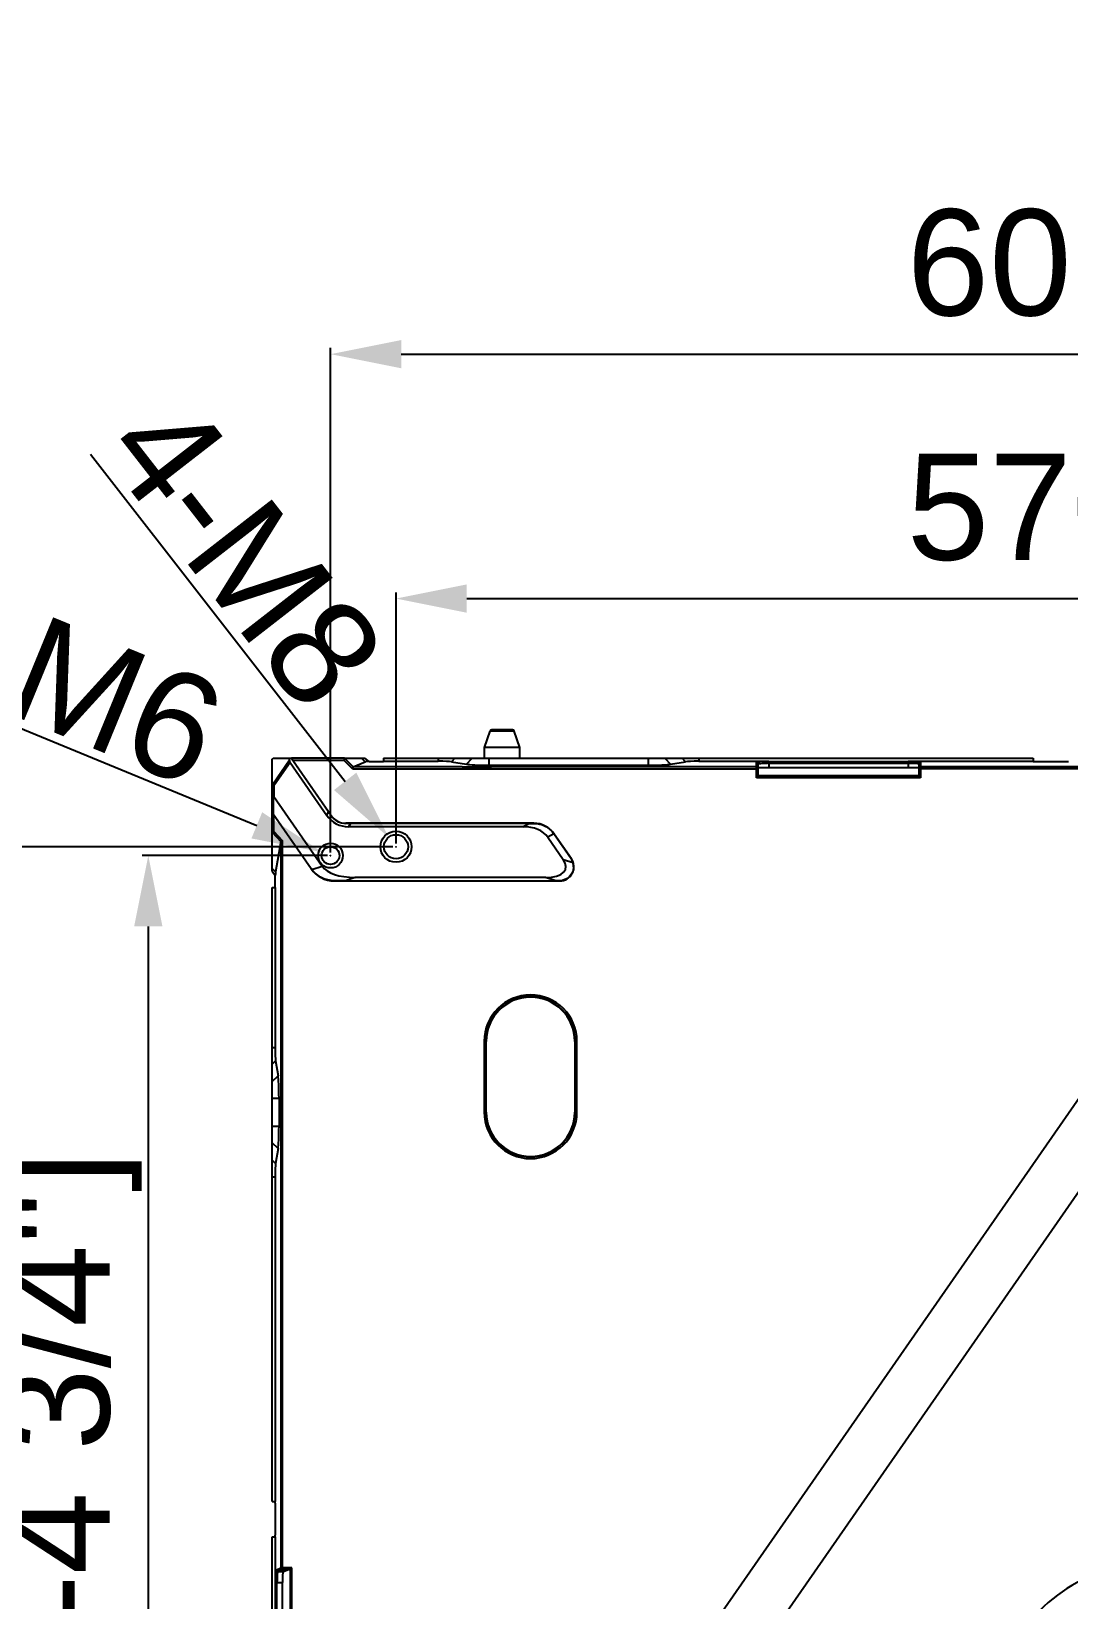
# Model space of a CAD drawing. Header units: millimetres. Extents: x 389 to 17466, y 310 to 5904.
# Drawn here: x 4461.5 to 4754.5, y 1395.7 to 1838.9 of the extents above; entities that cross this region are included whole.
import ezdxf

# ---------------------------------------------------------------- set-up
doc = ezdxf.new("R2010")
doc.units = ezdxf.units.MM
doc.layers.add('DIKE-5_20833-YOUDIM', color=7, linetype='Continuous')
doc.styles.get("Standard").update_dxf_attribs({"font": 'arial.ttf'})
doc.dimstyles.new('DIMSTYLE_14', dxfattribs={"dimtxt": 30, "dimasz": 20, "dimexe": 1.75, "dimexo": 0.875, "dimgap": 2, "dimtad": 1, "dimzin": 9, "dimdsep": 46, "dimtxsty": 'Standard', "dimblk": '_FILLED', "dimcen": 0.09, "dimadec": 0, "dimazin": 0, "dimtp": 0.05, "dimtm": 0.05, "dimtfac": 1, "dimtofl": 0, "dimtmove": 0, "dimatfit": 3, "dimldrblk": '_FILLED', "dimfxl": 1, "dimtolj": 1, "dimarcsym": 0})

# ---------------------------------------------------------------- blocks, each defined once
blk = doc.blocks.new('_FILLED')
at = {"color": 0, "linetype": 'ByBlock'}
blk.add_solid([(0, 0), (-1, 0.2), (-1, -0.2)], dxfattribs=at)
blk = doc.blocks.new('*D39')
at = {"layer": 'Defpoints', "color": 0, "linetype": 'Continuous', "transparency": 16777216}
for p in [(5134.54, 1678.6), (4564.54, 1608.48), (5134.54, 1608.48)]:
    blk.add_point(p, dxfattribs=at)
at = {"layer": 'DIKE-5_20833-YOUDIM', "color": 0, "linetype": 'Continuous', "lineweight": -2, "transparency": 16777216}
for p, q in [((4564.54, 1609.36), (4564.54, 1680.35)), ((5134.54, 1609.36), (5134.54, 1680.35)), ((4584.54, 1678.6), (5114.54, 1678.6))]:
    blk.add_line(p, q, dxfattribs=at)
at = {"layer": 'DIKE-5_20833-YOUDIM', "color": 0, "linetype": 'Continuous', "lineweight": -2, "transparency": 16777216, "xscale": 20, "yscale": 20, "zscale": 20, "rotation": 180}
blk.add_blockref('_FILLED', (4564.54, 1678.6), dxfattribs=at)
at = {"layer": 'DIKE-5_20833-YOUDIM', "color": 0, "linetype": 'Continuous', "lineweight": -2, "transparency": 16777216, "xscale": 20, "yscale": 20, "zscale": 20}
blk.add_blockref('_FILLED', (5134.54, 1678.6), dxfattribs=at)
at = {"layer": 'DIKE-5_20833-YOUDIM', "color": 0, "linetype": 'Continuous', "transparency": 16777216, "insert": (4849.54, 1700.02), "char_height": 30, "attachment_point": 5}
blk.add_mtext('\\A1;570 [1\'-10 1/2"]', dxfattribs=at)
blk = doc.blocks.new('*D40')
at = {"layer": 'Defpoints', "color": 0, "linetype": 'Continuous', "transparency": 16777216}
for p in [(4564.54, 1608.48), (4428.92, 1178.48), (4564.54, 1178.48)]:
    blk.add_point(p, dxfattribs=at)
at = {"layer": 'DIKE-5_20833-YOUDIM', "color": 0, "linetype": 'Continuous', "lineweight": -2, "transparency": 16777216}
for p, q in [((4563.66, 1608.48), (4427.17, 1608.48)), ((4428.92, 1588.48), (4428.92, 1198.48)), ((4563.66, 1178.48), (4427.17, 1178.48))]:
    blk.add_line(p, q, dxfattribs=at)
at = {"layer": 'DIKE-5_20833-YOUDIM', "color": 0, "linetype": 'Continuous', "lineweight": -2, "transparency": 16777216, "xscale": 20, "yscale": 20, "zscale": 20}
for p, rotation in [((4428.92, 1608.48), 90), ((4428.92, 1178.48), 270)]:
    blk.add_blockref('_FILLED', p, dxfattribs=dict(at, rotation=rotation))
at = {"layer": 'DIKE-5_20833-YOUDIM', "color": 0, "linetype": 'Continuous', "transparency": 16777216, "insert": (4407.5, 1393.48), "char_height": 30, "attachment_point": 5, "rotation": 90}
blk.add_mtext('\\A1;430 [1\'-4 7/8"]', dxfattribs=at)
blk = doc.blocks.new('*D41')
at = {"layer": 'Defpoints', "color": 0, "linetype": 'Continuous', "transparency": 16777216}
for p in [(4546.04, 1605.98), (4494.57, 1180.98), (4546.04, 1180.98)]:
    blk.add_point(p, dxfattribs=at)
at = {"layer": 'DIKE-5_20833-YOUDIM', "color": 0, "linetype": 'Continuous', "lineweight": -2, "transparency": 16777216}
for p, q in [((4545.16, 1605.98), (4492.82, 1605.98)), ((4494.57, 1585.98), (4494.57, 1200.98)), ((4545.16, 1180.98), (4492.82, 1180.98))]:
    blk.add_line(p, q, dxfattribs=at)
at = {"layer": 'DIKE-5_20833-YOUDIM', "color": 0, "linetype": 'Continuous', "lineweight": -2, "transparency": 16777216, "xscale": 20, "yscale": 20, "zscale": 20}
for p, rotation in [((4494.57, 1605.98), 90), ((4494.57, 1180.98), 270)]:
    blk.add_blockref('_FILLED', p, dxfattribs=dict(at, rotation=rotation))
at = {"layer": 'DIKE-5_20833-YOUDIM', "color": 0, "linetype": 'Continuous', "transparency": 16777216, "insert": (4473.15, 1393.48), "char_height": 30, "attachment_point": 5, "rotation": 90}
blk.add_mtext('\\A1;425 [1\'-4 3/4"]', dxfattribs=at)
blk = doc.blocks.new('*D42')
at = {"layer": 'Defpoints', "color": 0, "linetype": 'Continuous', "transparency": 16777216}
for p in [(5153.04, 1747.66), (4546.04, 1605.98), (5153.04, 1605.98)]:
    blk.add_point(p, dxfattribs=at)
at = {"layer": 'DIKE-5_20833-YOUDIM', "color": 0, "linetype": 'Continuous', "lineweight": -2, "transparency": 16777216}
for p, q in [((4546.04, 1606.86), (4546.04, 1749.41)), ((4566.04, 1747.66), (5133.04, 1747.66)), ((5153.04, 1606.86), (5153.04, 1749.41))]:
    blk.add_line(p, q, dxfattribs=at)
at = {"layer": 'DIKE-5_20833-YOUDIM', "color": 0, "linetype": 'Continuous', "lineweight": -2, "transparency": 16777216, "xscale": 20, "yscale": 20, "zscale": 20, "rotation": 180}
blk.add_blockref('_FILLED', (4546.04, 1747.66), dxfattribs=at)
at = {"layer": 'DIKE-5_20833-YOUDIM', "color": 0, "linetype": 'Continuous', "lineweight": -2, "transparency": 16777216, "xscale": 20, "yscale": 20, "zscale": 20}
blk.add_blockref('_FILLED', (5153.04, 1747.66), dxfattribs=at)
at = {"layer": 'DIKE-5_20833-YOUDIM', "color": 0, "linetype": 'Continuous', "transparency": 16777216, "insert": (4849.54, 1769.08), "char_height": 30, "attachment_point": 5}
blk.add_mtext('\\A1;607 [1\'-11 7/8"]', dxfattribs=at)
blk = doc.blocks.new('*D45')
at = {"layer": 'Defpoints', "color": 0, "linetype": 'Continuous', "transparency": 16777216}
for p in [(4562.45, 1611.17), (4566.62, 1605.8)]:
    blk.add_point(p, dxfattribs=at)
at = {"layer": 'DIKE-5_20833-YOUDIM', "color": 0, "linetype": 'Continuous', "lineweight": -2, "transparency": 16777216}
for p, q in [((4478.28, 1719.4), (4550.17, 1626.95)), ((4564.54, 1608.39), (4564.54, 1608.57)), ((4564.45, 1608.48), (4564.63, 1608.48))]:
    blk.add_line(p, q, dxfattribs=at)
at = {"layer": 'DIKE-5_20833-YOUDIM', "color": 0, "linetype": 'Continuous', "lineweight": -2, "transparency": 16777216, "xscale": 20, "yscale": 20, "zscale": 20, "rotation": 307.8713985547803}
blk.add_blockref('_FILLED', (4562.45, 1611.17), dxfattribs=at)
at = {"layer": 'DIKE-5_20833-YOUDIM', "color": 0, "linetype": 'Continuous', "transparency": 16777216, "insert": (4521.76, 1691.7), "char_height": 30, "attachment_point": 5, "rotation": 307.8714}
blk.add_mtext('\\A1;4-M8', dxfattribs=at)
blk = doc.blocks.new('*D46')
at = {"layer": 'Defpoints', "color": 0, "linetype": 'Continuous', "transparency": 16777216}
for p in [(4543.72, 1606.93), (4548.35, 1605.03)]:
    blk.add_point(p, dxfattribs=at)
at = {"layer": 'DIKE-5_20833-YOUDIM', "color": 0, "linetype": 'Continuous', "lineweight": -2, "transparency": 16777216}
for p, q in [((4416.96, 1658.97), (4525.22, 1614.53)), ((4545.95, 1605.98), (4546.13, 1605.98)), ((4546.04, 1605.89), (4546.04, 1606.07))]:
    blk.add_line(p, q, dxfattribs=at)
at = {"layer": 'DIKE-5_20833-YOUDIM', "color": 0, "linetype": 'Continuous', "lineweight": -2, "transparency": 16777216, "xscale": 20, "yscale": 20, "zscale": 20, "rotation": 337.6798365307465}
blk.add_blockref('_FILLED', (4543.72, 1606.93), dxfattribs=at)
at = {"layer": 'DIKE-5_20833-YOUDIM', "color": 0, "linetype": 'Continuous', "transparency": 16777216, "insert": (4468.42, 1656.57), "char_height": 30, "attachment_point": 5, "rotation": 337.6798}
blk.add_mtext('\\A1;4-M6', dxfattribs=at)

msp = doc.modelspace()

# ---------------------------------------------------------------- linework, layer by layer
at = {"color": 7, "linetype": 'Continuous'}
for p, q in [((4589.5625, 1636.482), (4591.1472, 1641.143)), ((4597.9276, 1641.143), (4591.1472, 1641.143)), ((4597.4544, 1641.482), (4591.6207, 1641.482)), ((4599.5125, 1636.482), (4597.9278, 1641.143)), ((4589.5625, 1633.482), (4589.5625, 1636.482)), ((4599.5125, 1636.482), (4589.5625, 1636.482)), ((4599.5125, 1633.482), (4599.5125, 1636.482)), ((4529.5375, 1633.182), (4529.8375, 1633.482)), ((4529.5375, 1618.1867), (4529.5375, 1633.182)), ((4534.4656, 1632.9022), (4529.7112, 1626.0582)), ((4529.8375, 1633.482), (4534.9483, 1633.482)), ((4534.6185, 1632.3005), (4530.0375, 1625.7062)), ((4534.4656, 1632.9022), (4534.5808, 1633.482)), ((4534.6185, 1632.3005), (4534.4656, 1632.9022)), ((4534.6185, 1632.3005), (4544.9944, 1617.3543)), ((4545.4886, 1618.2991), (4534.9483, 1633.482)), ((4535.3627, 1632.982), (4535.0368, 1633.482)), ((4549.9742, 1633.482), (4535.0368, 1633.482)), ((4535.3627, 1632.982), (4546.2599, 1617.285)), ((4535.3627, 1632.982), (4549.768, 1632.982)), ((4552.2574, 1630.5305), (4549.768, 1632.982)), ((4552.4616, 1631.0289), (4549.973, 1633.482)), ((4549.9783, 1633.482), (4555.7281, 1633.482)), ((4552.2566, 1630.5313), (4552.427, 1630.9448)), ((4552.4616, 1631.0289), (4555.8144, 1632.4562)), ((4583.1863, 1631.0292), (4552.4616, 1631.0289)), ((4555.8144, 1632.4562), (4554.8041, 1633.482)), ((4556.9406, 1632.5772), (4555.7281, 1633.482)), ((4556.9406, 1632.5772), (4560.5375, 1632.5772)), ((4561.0375, 1633.482), (4561.0375, 1632.6378)), ((4561.0375, 1633.482), (4744.5375, 1633.482)), ((4561.0375, 1632.6378), (4576.4777, 1632.6378)), ((4576.4777, 1633.482), (4576.4777, 1632.6378)), ((4581.1761, 1633.482), (4580.2457, 1632.4919)), ((4580.2457, 1632.4919), (4584.4573, 1631.7757)), ((4583.1863, 1631.0292), (4591.5558, 1631.0293)), ((4584.4573, 1631.7757), (4586.0607, 1633.482)), ((4590.7591, 1633.482), (4590.7591, 1631.5317)), ((4590.7591, 1631.5317), (4635.7571, 1631.5317)), ((4646.0365, 1631.0298), (4591.5558, 1631.0293)), ((4635.7571, 1633.482), (4635.7571, 1631.5317)), ((4640.4555, 1633.482), (4642.059, 1631.7757)), ((4642.059, 1631.7757), (4646.2705, 1632.4919)), ((4646.2705, 1632.4919), (4645.3401, 1633.482)), ((4666.3375, 1631.0298), (4646.0365, 1631.0298)), ((4650.0386, 1633.482), (4650.0386, 1632.6378)), ((4650.0386, 1632.6378), (4669.8375, 1632.6378)), ((4666.3375, 1627.982), (4666.3375, 1632.4186)), ((4666.3375, 1631.0298), (4666.4954, 1631.0043)), ((4666.7852, 1632.1417), (4666.8375, 1631.9193)), ((4666.8375, 1628.482), (4666.8375, 1631.9193)), ((4667.8792, 1632.5707), (4669.8375, 1632.6021)), ((4668.0528, 1632.0668), (4669.4373, 1632.1011)), ((4669.8375, 1632.6021), (4669.8375, 1630.7725)), ((4669.8375, 1632.6021), (4709.2375, 1632.6021)), ((4669.8375, 1632.1027), (4709.2375, 1632.1027)), ((4709.2375, 1630.7725), (4669.8375, 1630.7725)), ((4709.2375, 1632.6378), (4744.5375, 1632.6378)), ((4709.2375, 1632.6021), (4709.2375, 1630.7725)), ((4709.2375, 1632.6021), (4711.1961, 1632.5707)), ((4709.2375, 1632.1027), (4711.0081, 1632.0674)), ((4711.0081, 1632.0674), (4711.8629, 1632.0081)), ((4712.2375, 1631.9193), (4712.2375, 1628.482)), ((4712.7375, 1631.0298), (4712.5796, 1631.0043)), ((4712.7064, 1632.443), (4712.7375, 1632.4186)), ((4712.7375, 1632.4186), (4712.7375, 1627.982)), ((4759.8204, 1631.0298), (4712.7375, 1631.0298)), ((4744.5375, 1633.482), (4744.5375, 1632.6378)), ((4745.0375, 1632.5772), (4754.0375, 1632.5772)), ((4552.2574, 1630.5305), (4666.8375, 1630.5305)), ((4666.8375, 1628.482), (4666.3375, 1627.982)), ((4712.7375, 1627.982), (4666.3375, 1627.982)), ((4712.2375, 1628.482), (4666.8375, 1628.482)), ((4759.6162, 1630.5305), (4712.2375, 1630.5305)), ((4712.2375, 1628.482), (4712.7375, 1627.982)), ((4529.5375, 1625.921), (4529.7112, 1626.0582)), ((4529.5375, 1622.8626), (4529.8538, 1622.276)), ((4530.0375, 1625.7062), (4529.7112, 1626.0582)), ((4529.8538, 1622.276), (4530.0375, 1622.6556)), ((4529.8538, 1622.276), (4529.8538, 1617.7531)), ((4530.0375, 1625.7062), (4530.0375, 1622.6556)), ((4530.0375, 1622.6556), (4543.6915, 1602.9875)), ((4529.5375, 1618.1867), (4529.8538, 1617.7531)), ((4529.5375, 1601.606), (4529.5375, 1618.0846)), ((4530.0375, 1617.395), (4529.5375, 1618.0846)), ((4529.8538, 1617.7531), (4540.581, 1602.301)), ((4530.0375, 1612.7925), (4530.0375, 1617.395)), ((4540.5372, 1602.2706), (4530.0375, 1617.395)), ((4544.9944, 1617.3543), (4545.4886, 1618.2991)), ((4546.2599, 1617.285), (4546.2102, 1617.2505)), ((4550.3672, 1615.0758), (4550.3672, 1615.1363)), ((4603.4515, 1615.1363), (4550.3672, 1615.1363)), ((4551.6401, 1615.0811), (4551.1458, 1614.1363)), ((4600.4145, 1614.1363), (4551.1458, 1614.1363)), ((4602.0588, 1615.0811), (4551.6401, 1615.0811)), ((4600.4145, 1614.1363), (4602.0588, 1615.0811)), ((4603.4515, 1615.1363), (4603.4515, 1615.0844)), ((4529.6584, 1612.4874), (4529.5375, 1612.5721)), ((4529.6584, 1612.4874), (4531.9922, 1609.9866)), ((4530.0375, 1612.7925), (4532.489, 1610.1837)), ((4531.9922, 1609.9866), (4530.5277, 1601.374)), ((4531.9922, 1609.9866), (4531.9897, 1404.7547)), ((4532.489, 1610.1837), (4532.0875, 1610.0246)), ((4532.489, 1404.2549), (4532.489, 1610.1837)), ((4609.1297, 1612.1377), (4607.412, 1611.1992)), ((4607.412, 1611.1992), (4611.7947, 1604.8861)), ((4614.0271, 1605.0832), (4609.1297, 1612.1377)), ((4609.2017, 1612.1282), (4609.1297, 1612.1377)), ((4609.2017, 1612.1282), (4614.0713, 1605.1138)), ((4611.7947, 1604.8861), (4614.5481, 1604.0062)), ((4614.0713, 1605.1138), (4614.0271, 1605.0832)), ((4529.5375, 1602.3045), (4530.5277, 1601.374)), ((4529.5375, 1601.606), (4530.4423, 1600.3936)), ((4530.4423, 1597.482), (4530.4423, 1600.3936)), ((4540.581, 1602.301), (4540.5372, 1602.2706)), ((4540.7945, 1602.0081), (4543.6915, 1602.9875)), ((4553.0269, 1599.8327), (4550.2326, 1598.888)), ((4606.7719, 1599.8327), (4553.0269, 1599.8327)), ((4609.7278, 1598.888), (4606.7719, 1599.8327)), ((4529.5375, 1423.482), (4529.5375, 1596.982)), ((4529.5375, 1596.982), (4530.3818, 1596.982)), ((4530.3818, 1596.982), (4530.3818, 1551.7625)), ((4547.1088, 1598.8327), (4547.1088, 1598.8801)), ((4547.1088, 1598.8327), (4610.7855, 1598.8327)), ((4550.2326, 1598.888), (4609.7278, 1598.888)), ((4610.7855, 1598.8864), (4610.7855, 1598.8327)), ((4532.462, 1213.6368), (4790.8254, 1585.5477)), ((4532.5668, 1187.4964), (4799.9646, 1572.4123)), ((4529.5375, 1551.7625), (4530.3818, 1551.7625)), ((4589.4241, 1553.482), (4589.4241, 1533.482)), ((4589.4241, 1553.482), (4590.0375, 1553.482)), ((4589.9198, 1533.482), (4589.9198, 1553.482)), ((4590.0375, 1533.482), (4590.0375, 1553.482)), ((4615.0375, 1553.482), (4615.0375, 1533.482)), ((4615.0375, 1553.482), (4615.6509, 1553.482)), ((4615.1553, 1553.482), (4615.1553, 1533.482)), ((4615.6509, 1533.482), (4615.6509, 1553.482)), ((4530.5277, 1547.9945), (4529.5375, 1547.064)), ((4530.5277, 1547.9945), (4531.2438, 1543.7829)), ((4529.5375, 1542.1795), (4531.2438, 1543.7829)), ((4529.5375, 1537.481), (4531.4879, 1537.481)), ((4531.4879, 1537.481), (4531.4879, 1529.4831)), ((4590.0375, 1533.482), (4589.4241, 1533.482)), ((4615.6509, 1533.482), (4615.0375, 1533.482)), ((4529.5375, 1529.4831), (4531.4879, 1529.4831)), ((4531.2438, 1523.1812), (4529.5375, 1524.7846)), ((4529.5375, 1519.9001), (4530.5277, 1518.9696)), ((4531.2438, 1523.1812), (4530.5277, 1518.9696)), ((4529.5375, 1515.2016), (4530.3818, 1515.2016)), ((4530.3818, 1515.2016), (4530.3818, 1423.482)), ((4529.5375, 1423.482), (4530.3818, 1423.482)), ((4530.4423, 1422.982), (4530.4423, 1413.982)), ((4529.5375, 1189.982), (4529.5375, 1413.482)), ((4529.5375, 1413.482), (4530.3818, 1413.482)), ((4530.3818, 1413.482), (4530.3818, 1271.7625)), ((4530.5961, 1404.0584), (4531.9897, 1404.7547)), ((4535.1063, 1404.7547), (4531.9897, 1404.7547)), ((4534.9222, 1404.5703), (4535.1063, 1404.7547)), ((4535.1063, 1342.2094), (4535.1063, 1404.7547)), ((4530.4175, 1400.5596), (4530.4175, 1346.4045)), ((4530.4175, 1400.5596), (4532.4451, 1400.5596)), ((4530.9168, 1346.4045), (4530.9168, 1400.5596)), ((4532.489, 1404.2549), (4531.0954, 1403.5585)), ((4532.5982, 1403.5585), (4531.0954, 1403.5585)), ((4532.4451, 1346.4045), (4532.4451, 1400.5596)), ((4532.489, 1404.2549), (4534.6063, 1404.2549)), ((4532.5982, 1403.5585), (4533.8706, 1404.1943)), ((4534.5018, 1404.2027), (4534.6063, 1404.2549)), ((4534.6036, 1404.2549), (4534.9222, 1404.5703)), ((4534.607, 1404.2552), (4534.607, 1342.7089))]:
    msp.add_line(p, q, dxfattribs=at)
for centre, radius in [((4546.0375, 1605.982), 3.5), ((4564.5375, 1608.482), 4.4), ((4564.5375, 1608.482), 3.4), ((4546.0375, 1605.982), 2.5)]:
    msp.add_circle(centre, radius, dxfattribs=at)
for centre, radius, start, end in [((4591.6206, 1640.982), 0.5, 90, 161.221967), ((4597.4544, 1640.982), 0.5, 18.778033, 90), ((4668.9425, 1601.97), 30.6191, 91.990029, 92.93515), ((4669.8363, 1583.5463), 48.5565, 89.998596, 90.470895), ((4550.3672, 1620.1363), 5, 214.769141, 270), ((4603.4515, 1608.1363), 7, 34.769141, 90), ((4610.7855, 1602.8327), 4, 270, 34.769141), ((4547.1088, 1606.8327), 8, 214.769141, 270), ((4610.722, 1602.8507), 3.9967, 359.742364, 16.803938), ((4602.5375, 1553.482), 13.1134, 0, 180), ((4602.5375, 1553.482), 12.6177, 0, 180), ((4602.5375, 1553.482), 12.5, 0, 180), ((4602.5375, 1533.482), 13.1134, 180, 0), ((4602.5375, 1533.482), 12.6177, 180, 0), ((4602.5375, 1533.482), 12.5, 180, 0)]:
    msp.add_arc(centre, radius, start, end, dxfattribs=at)
for centre, major_axis, ratio, start_param, end_param in [((4559.7281, 1632.4308), (3.9434, 0), 0.0524799, 2.35589943, 3.01893141), ((4560.5375, 1632.6034), (0.5, 0), 0.05240778, -1.57079633, 0), ((4576.4777, 1632.4308), (3.9434, 0), 0.0524799, 0.29934906, 1.57079633), ((4590.7591, 1631.8778), (6.5952, 0), 0.0524799, -2.8422436, -1.57079633), ((4635.7571, 1631.8778), (6.5952, 0), 0.0524799, -1.57079633, -0.29934906), ((4650.0386, 1632.4308), (3.9434, 0), 0.0524799, 1.57079633, 2.8422436), ((4669.8375, 1630.7202), (3, 0), 0.01745506, 1.57079633, 3.14159265), ((4709.2375, 1630.7202), (3, 0), 0.01745506, 6.28318531, 7.85398163), ((4745.0375, 1632.6034), (0.5, 0), 0.05240778, -3.14159265, -1.57079633), ((4754.0375, 1632.6034), (0.5, 0), 0.05240778, -1.57079633, 0), ((4547.4098, 1614.4832), (-5.6608, 8.5867), 0.05297186, -1.27777415, -1.145505), ((4552.8869, 1624.953), (-5.2207, -9.9798), 0.79908676, -0.39594924, 0.39594924), ((4547.4098, 1614.4832), (10.2818, 0.2467), 0.05297186, 1.145505, 1.27777415), ((4594.6219, 1603.3197), (13.0365, 7.4902), 0.59859988, 0.05116234, 0.80589203), ((4616.133, 1615.679), (18.8303, 0.4471), 0.0210829, -2.41546714, -2.31017268), ((4529.5375, 1613.3246), (-0.3536, 0.8925), 0.39612163, -3.68272422, -2.35619449), ((4600.9865, 1605.842), (11.4657, -3.6644), 0.41538439, -0.91499078, 0.49606349), ((4610.8682, 1602.8902), (3.1589, 2.193), 0.99965697, -0.31248754, 0), ((4530.5887, 1597.606), (0, 3.9434), 0.0524799, 0.29934906, 0.78569322), ((4546.9968, 1606.755), (6.4158, 4.454), 0.99984756, 3.14159265, 3.18801127), ((4562.8712, 1610.6494), (19.6887, 6.6565), 0.43303508, -3.01733312, -2.23367946), ((4530.4161, 1597.482), (0, 0.5), 0.05240778, -3.14159265, -1.57079633), ((4526.3145, 1598.2901), (29.5148, 0.4846), 0.0118661, 0.62580595, 0.78882706), ((4623.7843, 1598.5558), (17.2595, -0.2706), 0.01116518, 2.42378885, 2.52269124), ((4530.5887, 1551.7625), (0, 3.9434), 0.0524799, -4.71238898, -3.44094171), ((4531.1418, 1537.481), (0, 6.5952), 0.0524799, -1.57079633, -0.29934906), ((4531.1418, 1529.4831), (0, 6.5952), 0.0524799, -2.8422436, -1.57079633), ((4530.5887, 1515.2016), (0, 3.9434), 0.0524799, 0.29934906, 1.57079633), ((4530.4161, 1422.982), (0, 0.5), 0.05240778, -1.57079633, 0), ((4530.4161, 1413.982), (0, 0.5), 0.05240778, -3.14159265, -1.57079633), ((4776.5375, 1363.4145), (34.4936, -23.9624), 1, 0.60715412, 3.14159334), ((4532.6023, 1400.5596), (0, 3), 0.05240778, 0.02617994, 1.57079633)]:
    msp.add_ellipse(centre, major_axis=major_axis, ratio=ratio, start_param=start_param, end_param=end_param, dxfattribs=at)
for points, knots in [([(4549.9742, 1633.482), (4550.0496, 1633.4009), (4550.2622, 1633.1358), (4549.9054, 1632.982), (4549.768, 1632.982)], [0, 0, 0, 0, 0.4463409, 1, 1, 1, 1]), ([(4666.3375, 1632.4186), (4666.3375, 1632.5115), (4666.8869, 1632.45), (4667.1183, 1632.5357), (4667.3746, 1632.549)], [0, 0, 0, 0, 0.26573127, 1, 1, 1, 1]), ([(4666.4967, 1631.0095), (4666.5838, 1630.9883), (4666.7889, 1630.9303), (4666.7581, 1630.6987), (4666.7067, 1630.6336)], [0, 0, 0, 0, 0.519231, 1, 1, 1, 1]), ([(4666.8375, 1631.9193), (4666.8375, 1631.9499), (4666.9947, 1631.972), (4667.3332, 1632.0406), (4667.7542, 1632.0532), (4668.0528, 1632.0668)], [0, 0, 0, 0, 0.07445366, 0.27168231, 1, 1, 1, 1]), ([(4711.1961, 1632.5707), (4711.5351, 1632.5587), (4712.0329, 1632.5165), (4712.5513, 1632.5036), (4712.7064, 1632.443)], [0, 0, 0, 0, 0.67076281, 1, 1, 1, 1]), ([(4711.8629, 1632.0081), (4711.917, 1632.0021), (4712.0207, 1631.9745), (4712.2375, 1631.9938), (4712.2375, 1631.9193)], [0, 0, 0, 0, 0.42212239, 1, 1, 1, 1]), ([(4712.5783, 1631.0095), (4712.4912, 1630.9883), (4712.2861, 1630.9304), (4712.317, 1630.6989), (4712.3685, 1630.6337)], [0, 0, 0, 0, 0.51918013, 1, 1, 1, 1]), ([(4712.7375, 1632.4186), (4712.6185, 1632.4186), (4712.3543, 1632.4082), (4712.3046, 1632.099), (4712.3664, 1632.0204)], [0, 0, 0, 0, 0.54336756, 1, 1, 1, 1]), ([(4546.2102, 1617.2505), (4546.6648, 1616.5843), (4547.9145, 1615.4478), (4549.5607, 1615.0694), (4550.3672, 1615.0758)], [0, 0, 0, 0, 0.50000317, 1, 1, 1, 1]), ([(4603.4515, 1615.0844), (4604.5488, 1615.0893), (4606.7796, 1614.5518), (4608.4965, 1613.0351), (4609.1295, 1612.1376)], [0, 0, 0, 0, 0.49977386, 1, 1, 1, 1]), ([(4547.1088, 1598.8801), (4545.9028, 1598.8745), (4543.4541, 1599.4431), (4541.5279, 1601.0499), (4540.7945, 1602.0081)], [0, 0, 0, 0, 0.4998784, 1, 1, 1, 1]), ([(4614.7187, 1602.8327), (4614.7134, 1601.8254), (4613.8747, 1599.7392), (4611.7867, 1598.8835), (4610.7855, 1598.8864)], [0, 0, 0, 0, 0.5015292, 1, 1, 1, 1]), ([(4531.9897, 1404.7547), (4531.9899, 1404.6358), (4532.0007, 1404.372), (4532.3094, 1404.322), (4532.3881, 1404.3837)], [0, 0, 0, 0, 0.54326776, 1, 1, 1, 1]), ([(4530.5961, 1404.0584), (4530.5068, 1404.0137), (4530.5601, 1403.5533), (4530.4286, 1402.9159), (4530.437, 1401.8013), (4530.4175, 1400.9993), (4530.4175, 1400.5596)], [0, 0, 0, 0, 0.08539735, 0.30360842, 0.6241667, 1, 1, 1, 1]), ([(4531.0955, 1403.5585), (4531.0152, 1403.5241), (4531.0482, 1403.122), (4530.9341, 1402.5797), (4530.9343, 1401.6227), (4530.9169, 1400.9361), (4530.9169, 1400.5596)], [0, 0, 0, 0, 0.08703526, 0.30460334, 0.62487918, 1, 1, 1, 1])]:
    msp.add_open_spline(points, degree=3, knots=knots, dxfattribs=at)
for points in [[(4666.3375, 1632.4186), (4666.5079, 1632.4186), (4666.7943, 1632.3126), (4666.7686, 1632.1442)], [(4531.0954, 1403.5585), (4530.8599, 1403.5589), (4530.5965, 1403.8229), (4530.5961, 1404.0584)]]:
    msp.add_open_spline(points, degree=3, dxfattribs=at)

# ---------------------------------------------------------------- dimensions: what is measured, and where the dimension line sits
at = {"layer": 'DIKE-5_20833-YOUDIM', "linetype": 'Continuous'}
dim = msp.add_linear_dim(base=(5153.0375, 1747.6619), p1=(4546.0375, 1605.982), p2=(5153.0375, 1605.982), dimstyle='DIMSTYLE_14', override={"dimpost": '<>', "dimtol": 0, "dimtp": 0.08, "dimtm": 0.08}, dxfattribs=at)
dim.commit()
dim.dimension.update_dxf_attribs({"geometry": '*D42', "text_midpoint": (4849.5375, 1747.6619), "dimtype": 160})
dim = msp.add_linear_dim(base=(5134.5375, 1678.6), p1=(4564.5375, 1608.482), p2=(5134.5375, 1608.482), dimstyle='DIMSTYLE_14', override={"dimpost": '<>', "dimtol": 0, "dimtp": 0.08, "dimtm": 0.08}, dxfattribs=at)
dim.commit()
dim.dimension.update_dxf_attribs({"geometry": '*D39', "text_midpoint": (4849.5375, 1700.0202)})
for p1, p2, text, picture, middle in [((4566.6247, 1605.7981), (4562.4503, 1611.166), '4-M8', '*D45', (4521.757, 1691.7015)), ((4548.3502, 1605.0326), (4543.7248, 1606.9315), '4-M6', '*D46', (4468.4191, 1656.5673))]:
    dim = msp.add_diameter_dim_2p(p1=p1, p2=p2, text=text, dimstyle='DIMSTYLE_14', override={"dimpost": '<>', "dimtol": 0, "dimtp": 0.08, "dimtm": 0.08}, dxfattribs=at)
    dim.commit()
    dim.dimension.update_dxf_attribs({"geometry": picture, "text_midpoint": middle})
dim = msp.add_linear_dim(base=(4428.9154, 1178.482), p1=(4564.5375, 1608.482), p2=(4564.5375, 1178.482), angle=90, dimstyle='DIMSTYLE_14', override={"dimpost": '<>', "dimtol": 0, "dimtp": 0.08, "dimtm": 0.08}, dxfattribs=at)
dim.commit()
dim.dimension.update_dxf_attribs({"geometry": '*D40', "text_midpoint": (4428.9154, 1393.482), "dimtype": 160})
dim = msp.add_linear_dim(base=(4494.5722, 1180.982), p1=(4546.0375, 1605.982), p2=(4546.0375, 1180.982), angle=90, dimstyle='DIMSTYLE_14', override={"dimpost": '<>', "dimtol": 0, "dimtp": 0.08, "dimtm": 0.08}, dxfattribs=at)
dim.commit()
dim.dimension.update_dxf_attribs({"geometry": '*D41', "text_midpoint": (4473.152, 1393.482)})

doc.saveas('drawing.dxf')
